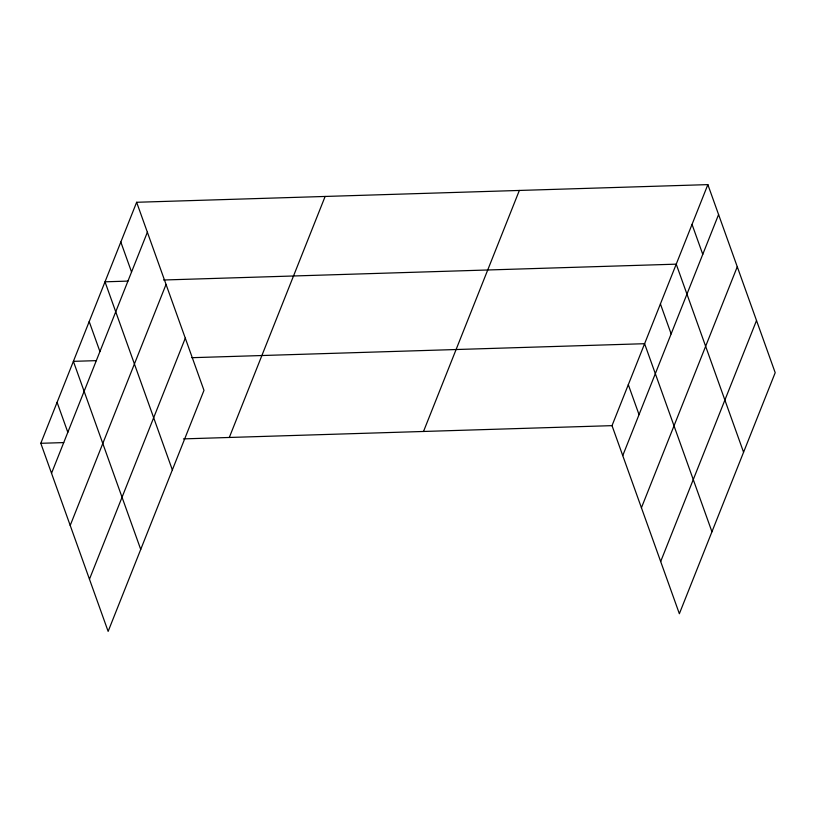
<?xml version="1.0" encoding="UTF-8"?>
<svg xmlns="http://www.w3.org/2000/svg" width="816" height="816" viewBox="0 0 816 816"><rect width="100%" height="100%" fill="white"/><g stroke="black" fill="none" stroke-linecap="round" stroke-linejoin="round"><path stroke-width="1.22" d="M136.639 202.276L203.98 390.354L108.14 631.38L40.8 443.302L136.639 202.276L707.86 184.62L775.2 372.698L679.361 613.724L612.02 425.646L707.86 184.62M51.53 473.26L147.37 232.234M70.207 525.443L166.046 284.417M89.464 579.197L185.293 338.171M229.306 437.468L325.135 196.452M423.514 431.47L519.353 190.444M622.751 455.603L718.58 214.577M641.427 507.787L737.266 266.761M660.674 561.551L756.514 320.525M127.939 281.102L105.009 281.816L172.349 469.894M163.598 280L676.229 264.16L743.57 452.237M96.308 360.641L73.389 361.345L140.729 549.433M191.831 357.694L644.599 343.699L711.95 531.777M40.8 443.302L63.73 442.588M183.447 438.886L612.02 425.646M692.039 224.39L702.77 254.347M660.419 303.929L671.15 333.887M628.31 384.673L639.04 414.63M120.829 242.046L131.549 272.003M89.199 321.586L99.929 351.543M57.089 402.329L67.82 432.286"/></g></svg>
